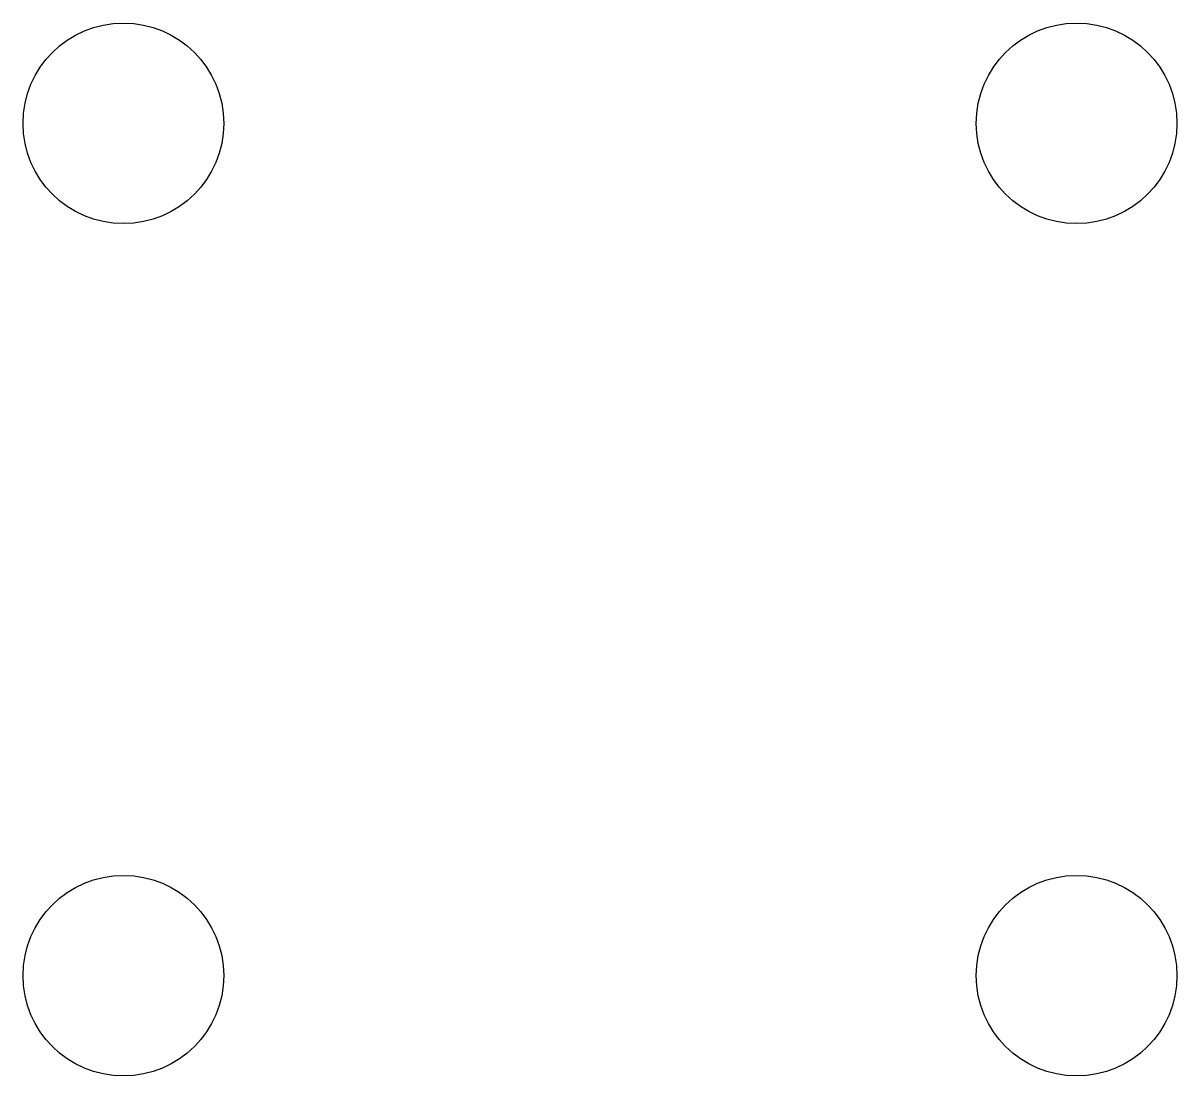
# Model space of a CAD drawing. Header units: millimetres. Extents: x -2 to 21, y 0 to 21.
import ezdxf

# ---------------------------------------------------------------- set-up
doc = ezdxf.new("R2010")
doc.units = ezdxf.units.MM

msp = doc.modelspace()

# ---------------------------------------------------------------- linework, layer by layer
at = {"linetype": 'CONTINUOUS'}
for centre in [(0, 19), (19, 19), (0, 2), (19, 2)]:
    msp.add_circle(centre, 2, dxfattribs=at)

doc.saveas('drawing.dxf')
